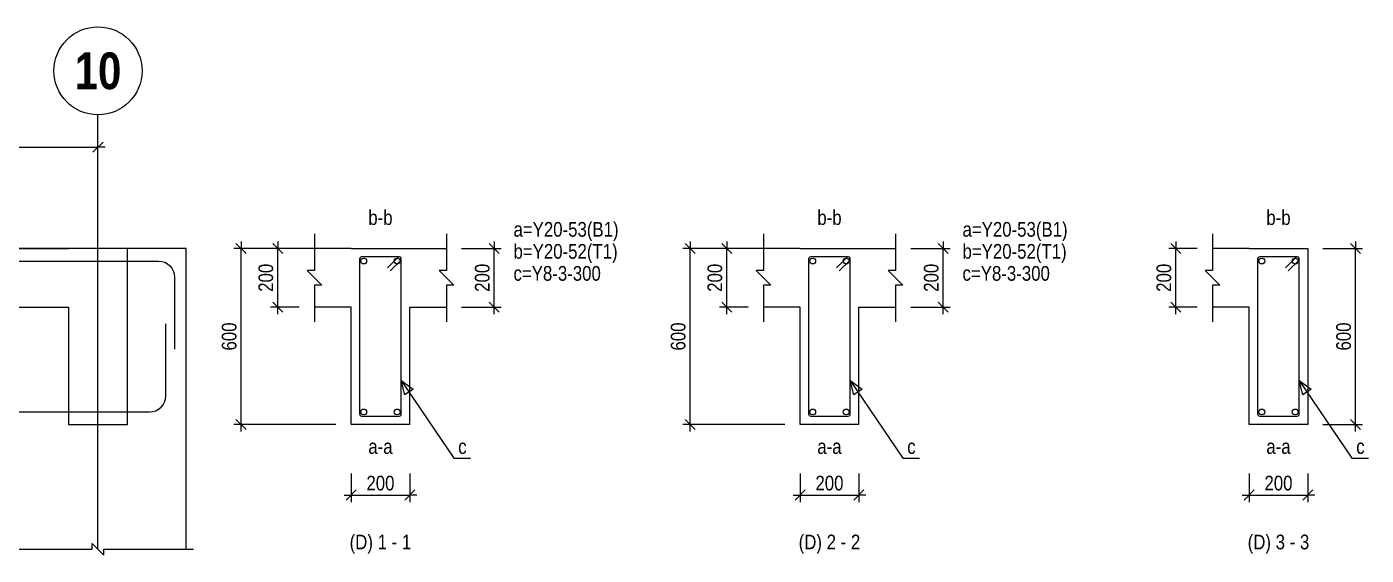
# Model space of a CAD drawing. Extents: x 0 to 206258, y -403073 to 0.
# Drawn here: x 42824 to 51953, y -268014 to -264414 of the extents above; entities that cross this region are included whole.
import ezdxf
from ezdxf.enums import TextEntityAlignment as Align
from ezdxf.lldxf.tags import DXFTag

# ---------------------------------------------------------------- set-up
doc = ezdxf.new("R2010")
doc.units = 0
doc.header["$LTSCALE"] = 1000
for name, color, linetype in [('Axis Circle(Dir 2)', 150, 'Continuous'), ('Axis Label(Dir 1)', 7, 'Continuous'), ('Axis Line(Dir 2)', 150, 'CENTER2'), ('Break Line', 5, 'Continuous'), ('Dimension Line', 5, 'Continuous'), ('Front Elevation Line', 40, 'Continuous'), ('Leader Line', 5, 'Continuous'), ('Link Line', 3, 'Continuous'), ('Rebar Label', 6, 'Continuous'), ('Rebar Line', 7, 'Continuous'), ('Section Label', 1, 'Continuous'), ('Top Rebar Label', 6, 'Continuous'), ('Top Rebar Line', 7, 'Continuous')]:
    doc.layers.add(name, color=color, linetype=linetype)
doc.layers.add('Beam Line(D)', color=112, linetype='Continuous', true_color=0x00bd5e)
doc.layers.add('Link Label', color=94, linetype='Continuous', true_color=0x008100)
doc.styles.add('Axis Label(Dir 1)', font='ARIALNB.TTF', dxfattribs={"height": 250})
doc.styles.add('Dimension Text', font='ARIALN.TTF', dxfattribs={"height": 100})
doc.styles.add('Link Label', font='ARIALN.TTF', dxfattribs={"height": 100})
doc.styles.add('Rebar Label', font='ARIALN.TTF', dxfattribs={"height": 100})
doc.styles.add('Section Label', font='ARIALN.TTF', dxfattribs={"height": 100})
doc.styles.add('Top Rebar Label', font='ARIALN.TTF', dxfattribs={"height": 100})
tags = doc.linetypes.add('CENTER2', pattern=[1.125, 0.75, -0.125, 0.125, -0.125]).pattern_tags.tags
tags[10:11] = [DXFTag(74, 4), DXFTag(75, 0), DXFTag(340, '0'), DXFTag(46, 0.0), DXFTag(50, 0.0), DXFTag(44, 0.0), DXFTag(45, 0.0)]
tags[8:9] = [DXFTag(74, 4), DXFTag(75, 0), DXFTag(340, '0'), DXFTag(46, 0.0), DXFTag(50, 0.0), DXFTag(44, 0.0), DXFTag(45, 0.0)]
tags[6:7] = [DXFTag(74, 4), DXFTag(75, 0), DXFTag(340, '0'), DXFTag(46, 0.0), DXFTag(50, 0.0), DXFTag(44, 0.0), DXFTag(45, 0.0)]
tags[4:5] = [DXFTag(74, 4), DXFTag(75, 0), DXFTag(340, '0'), DXFTag(46, 0.0), DXFTag(50, 0.0), DXFTag(44, 0.0), DXFTag(45, 0.0)]
doc.dimstyles.new('BEAM', dxfattribs={"dimtxt": 100, "dimasz": 30, "dimexe": 48.3, "dimexo": 103.5, "dimgap": 30, "dimtad": 1, "dimtoh": 1, "dimdec": 1, "dimlfac": 0.5, "dimdsep": 46, "dimtxsty": 'Dimension Text', "dimblk": 'PCDIM_TICK', "dimcen": 0.09, "dimclrd": 5, "dimclre": 5, "dimclrt": 5, "dimadec": 1, "dimazin": 0, "dimtp": 1, "dimtm": 1, "dimtfac": 1, "dimtdec": 4, "dimtofl": 0, "dimtmove": 0, "dimatfit": 3, "dimfxl": 1, "dimtolj": 1, "dimtzin": 0, "dimarcsym": 0})

# ---------------------------------------------------------------- blocks, each defined once
blk = doc.blocks.new('PCDIM_TICK')
at = {"layer": 'Dimension Line', "color": 0, "transparency": 33554687}
for p, q in [((1.15, 1.15), (-1.15, -1.15)), ((1.61, 0), (0, 0))]:
    blk.add_line(p, q, dxfattribs=at)
blk = doc.blocks.new('*U3405')
at = {"layer": 'Dimension Line', "color": 5, "true_color": 0x0000ff, "transparency": 16777216}
for p, q in [((34109.1, -265380.8), (34109.1, -265186)), ((43309.1, -265380.8), (43309.1, -265186)), ((34109.1, -265234.3), (43309.1, -265234.3))]:
    blk.add_line(p, q, dxfattribs=at)
at = {"layer": 'Dimension Line', "color": 5, "true_color": 0x0000ff, "transparency": 16777216, "xscale": 30, "yscale": 30, "rotation": 180.0000000000004}
blk.add_blockref('PCDIM_TICK', (34109.1, -265234.3), dxfattribs=at)
at = {"layer": 'Dimension Line', "color": 5, "true_color": 0x0000ff, "transparency": 16777216, "xscale": 30, "yscale": 30}
blk.add_blockref('PCDIM_TICK', (43309.1, -265234.3), dxfattribs=at)
at = {"layer": 'Dimension Line', "color": 5, "true_color": 0x0000ff, "transparency": 16777216, "insert": (38709.1, -265204.3), "char_height": 100, "width": 249.196, "attachment_point": 8, "style": 'Dimension Text'}
blk.add_mtext('4600', dxfattribs=at)
blk = doc.blocks.new('*U3406')
at = {"layer": 'Dimension Line', "color": 5, "true_color": 0x0000ff, "transparency": 16777216}
for p, q in [((45787.6, -265924.3), (46057.4, -265924.3)), ((46009.1, -266324.3), (46009.1, -265924.3)), ((45787.6, -266324.3), (46057.4, -266324.3))]:
    blk.add_line(p, q, dxfattribs=at)
at = {"layer": 'Dimension Line', "color": 5, "true_color": 0x0000ff, "transparency": 16777216, "xscale": 30, "yscale": 30}
for p, rotation in [((46009.1, -265924.3), 89.99999999999447), ((46009.1, -266324.3), 269.9999999999834)]:
    blk.add_blockref('PCDIM_TICK', p, dxfattribs=dict(at, rotation=rotation))
at = {"layer": 'Dimension Line', "color": 5, "true_color": 0x0000ff, "transparency": 16777216, "insert": (45979.1, -266124.3), "char_height": 100, "width": 182.775, "attachment_point": 8, "rotation": 90, "style": 'Dimension Text'}
blk.add_mtext('200', dxfattribs=at)
blk = doc.blocks.new('*U3407')
at = {"layer": 'Dimension Line', "color": 5, "true_color": 0x0000ff, "transparency": 16777216}
for p, q in [((44680.6, -265924.3), (44485.8, -265924.3)), ((44534.1, -266324.3), (44534.1, -265924.3)), ((44680.6, -266324.3), (44485.8, -266324.3))]:
    blk.add_line(p, q, dxfattribs=at)
at = {"layer": 'Dimension Line', "color": 5, "true_color": 0x0000ff, "transparency": 16777216, "xscale": 30, "yscale": 30}
for p, rotation in [((44534.1, -265924.3), 89.99999999999447), ((44534.1, -266324.3), 269.9999999999834)]:
    blk.add_blockref('PCDIM_TICK', p, dxfattribs=dict(at, rotation=rotation))
at = {"layer": 'Dimension Line', "color": 5, "true_color": 0x0000ff, "transparency": 16777216, "insert": (44504.1, -266124.3), "char_height": 100, "width": 182.775, "attachment_point": 8, "rotation": 90, "style": 'Dimension Text'}
blk.add_mtext('200', dxfattribs=at)
blk = doc.blocks.new('*U3408')
at = {"layer": 'Dimension Line', "color": 5, "true_color": 0x0000ff, "transparency": 16777216}
for p, q in [((44930.6, -265924.3), (44235.8, -265924.3)), ((44284.1, -267124.3), (44284.1, -265924.3)), ((44930.6, -267124.3), (44235.8, -267124.3))]:
    blk.add_line(p, q, dxfattribs=at)
at = {"layer": 'Dimension Line', "color": 5, "true_color": 0x0000ff, "transparency": 16777216, "xscale": 30, "yscale": 30}
for p, rotation in [((44284.1, -265924.3), 89.99999999999447), ((44284.1, -267124.3), 269.9999999999834)]:
    blk.add_blockref('PCDIM_TICK', p, dxfattribs=dict(at, rotation=rotation))
at = {"layer": 'Dimension Line', "color": 5, "true_color": 0x0000ff, "transparency": 16777216, "insert": (44254.1, -266524.3), "char_height": 100, "width": 181.97, "attachment_point": 8, "rotation": 90, "style": 'Dimension Text'}
blk.add_mtext('600', dxfattribs=at)
blk = doc.blocks.new('*U3409')
at = {"layer": 'Dimension Line', "color": 5, "true_color": 0x0000ff, "transparency": 16777216}
for p, q in [((45034.1, -267457.8), (45034.1, -267652.6)), ((45434.1, -267457.8), (45434.1, -267652.6)), ((45034.1, -267604.3), (45434.1, -267604.3))]:
    blk.add_line(p, q, dxfattribs=at)
at = {"layer": 'Dimension Line', "color": 5, "true_color": 0x0000ff, "transparency": 16777216, "xscale": 30, "yscale": 30, "rotation": 180.0000000000004}
blk.add_blockref('PCDIM_TICK', (45034.1, -267604.3), dxfattribs=at)
at = {"layer": 'Dimension Line', "color": 5, "true_color": 0x0000ff, "transparency": 16777216, "xscale": 30, "yscale": 30}
blk.add_blockref('PCDIM_TICK', (45434.1, -267604.3), dxfattribs=at)
at = {"layer": 'Dimension Line', "color": 5, "true_color": 0x0000ff, "transparency": 16777216, "insert": (45234.1, -267574.3), "char_height": 100, "width": 182.775, "attachment_point": 8, "style": 'Dimension Text'}
blk.add_mtext('200', dxfattribs=at)
blk = doc.blocks.new('*U3410')
at = {"layer": 'Dimension Line', "color": 5, "true_color": 0x0000ff, "transparency": 16777216}
for p, q in [((48847.8, -265924.3), (49117.6, -265924.3)), ((49069.3, -266324.3), (49069.3, -265924.3)), ((48847.8, -266324.3), (49117.6, -266324.3))]:
    blk.add_line(p, q, dxfattribs=at)
at = {"layer": 'Dimension Line', "color": 5, "true_color": 0x0000ff, "transparency": 16777216, "xscale": 30, "yscale": 30}
for p, rotation in [((49069.3, -265924.3), 89.99999999999447), ((49069.3, -266324.3), 269.9999999999834)]:
    blk.add_blockref('PCDIM_TICK', p, dxfattribs=dict(at, rotation=rotation))
at = {"layer": 'Dimension Line', "color": 5, "true_color": 0x0000ff, "transparency": 16777216, "insert": (49039.3, -266124.3), "char_height": 100, "width": 182.775, "attachment_point": 8, "rotation": 90, "style": 'Dimension Text'}
blk.add_mtext('200', dxfattribs=at)
blk = doc.blocks.new('*U3411')
at = {"layer": 'Dimension Line', "color": 5, "true_color": 0x0000ff, "transparency": 16777216}
for p, q in [((47740.8, -265924.3), (47546, -265924.3)), ((47594.3, -266324.3), (47594.3, -265924.3)), ((47740.8, -266324.3), (47546, -266324.3))]:
    blk.add_line(p, q, dxfattribs=at)
at = {"layer": 'Dimension Line', "color": 5, "true_color": 0x0000ff, "transparency": 16777216, "xscale": 30, "yscale": 30}
for p, rotation in [((47594.3, -265924.3), 89.99999999999447), ((47594.3, -266324.3), 269.9999999999834)]:
    blk.add_blockref('PCDIM_TICK', p, dxfattribs=dict(at, rotation=rotation))
at = {"layer": 'Dimension Line', "color": 5, "true_color": 0x0000ff, "transparency": 16777216, "insert": (47564.3, -266124.3), "char_height": 100, "width": 182.775, "attachment_point": 8, "rotation": 90, "style": 'Dimension Text'}
blk.add_mtext('200', dxfattribs=at)
blk = doc.blocks.new('*U3412')
at = {"layer": 'Dimension Line', "color": 5, "true_color": 0x0000ff, "transparency": 16777216}
for p, q in [((47990.8, -265924.3), (47296, -265924.3)), ((47344.3, -267124.3), (47344.3, -265924.3)), ((47990.8, -267124.3), (47296, -267124.3))]:
    blk.add_line(p, q, dxfattribs=at)
at = {"layer": 'Dimension Line', "color": 5, "true_color": 0x0000ff, "transparency": 16777216, "xscale": 30, "yscale": 30}
for p, rotation in [((47344.3, -265924.3), 89.99999999999447), ((47344.3, -267124.3), 269.9999999999834)]:
    blk.add_blockref('PCDIM_TICK', p, dxfattribs=dict(at, rotation=rotation))
at = {"layer": 'Dimension Line', "color": 5, "true_color": 0x0000ff, "transparency": 16777216, "insert": (47314.3, -266524.3), "char_height": 100, "width": 181.97, "attachment_point": 8, "rotation": 90, "style": 'Dimension Text'}
blk.add_mtext('600', dxfattribs=at)
blk = doc.blocks.new('*U3413')
at = {"layer": 'Dimension Line', "color": 5, "true_color": 0x0000ff, "transparency": 16777216}
for p, q in [((48094.3, -267457.8), (48094.3, -267652.6)), ((48494.3, -267457.8), (48494.3, -267652.6)), ((48094.3, -267604.3), (48494.3, -267604.3))]:
    blk.add_line(p, q, dxfattribs=at)
at = {"layer": 'Dimension Line', "color": 5, "true_color": 0x0000ff, "transparency": 16777216, "xscale": 30, "yscale": 30, "rotation": 180.0000000000004}
blk.add_blockref('PCDIM_TICK', (48094.3, -267604.3), dxfattribs=at)
at = {"layer": 'Dimension Line', "color": 5, "true_color": 0x0000ff, "transparency": 16777216, "xscale": 30, "yscale": 30}
blk.add_blockref('PCDIM_TICK', (48494.3, -267604.3), dxfattribs=at)
at = {"layer": 'Dimension Line', "color": 5, "true_color": 0x0000ff, "transparency": 16777216, "insert": (48294.3, -267574.3), "char_height": 100, "width": 182.775, "attachment_point": 8, "style": 'Dimension Text'}
blk.add_mtext('200', dxfattribs=at)
blk = doc.blocks.new('*U3414')
at = {"layer": 'Dimension Line', "color": 5, "true_color": 0x0000ff, "transparency": 16777216}
for p, q in [((51658, -265924.3), (51927.8, -265924.3)), ((51879.5, -267124.3), (51879.5, -265924.3)), ((51658, -267124.3), (51927.8, -267124.3))]:
    blk.add_line(p, q, dxfattribs=at)
at = {"layer": 'Dimension Line', "color": 5, "true_color": 0x0000ff, "transparency": 16777216, "xscale": 30, "yscale": 30}
for p, rotation in [((51879.5, -265924.3), 89.99999999999447), ((51879.5, -267124.3), 269.9999999999834)]:
    blk.add_blockref('PCDIM_TICK', p, dxfattribs=dict(at, rotation=rotation))
at = {"layer": 'Dimension Line', "color": 5, "true_color": 0x0000ff, "transparency": 16777216, "insert": (51849.5, -266524.3), "char_height": 100, "width": 181.97, "attachment_point": 8, "rotation": 90, "style": 'Dimension Text'}
blk.add_mtext('600', dxfattribs=at)
blk = doc.blocks.new('*U3415')
at = {"layer": 'Dimension Line', "color": 5, "true_color": 0x0000ff, "transparency": 16777216}
for p, q in [((50801, -265924.3), (50606.2, -265924.3)), ((50654.5, -266324.3), (50654.5, -265924.3)), ((50801, -266324.3), (50606.2, -266324.3))]:
    blk.add_line(p, q, dxfattribs=at)
at = {"layer": 'Dimension Line', "color": 5, "true_color": 0x0000ff, "transparency": 16777216, "xscale": 30, "yscale": 30}
for p, rotation in [((50654.5, -265924.3), 89.99999999999447), ((50654.5, -266324.3), 269.9999999999834)]:
    blk.add_blockref('PCDIM_TICK', p, dxfattribs=dict(at, rotation=rotation))
at = {"layer": 'Dimension Line', "color": 5, "true_color": 0x0000ff, "transparency": 16777216, "insert": (50624.5, -266124.3), "char_height": 100, "width": 182.775, "attachment_point": 8, "rotation": 90, "style": 'Dimension Text'}
blk.add_mtext('200', dxfattribs=at)
blk = doc.blocks.new('*U3416')
at = {"layer": 'Dimension Line', "color": 5, "true_color": 0x0000ff, "transparency": 16777216}
for p, q in [((51154.5, -267457.8), (51154.5, -267652.6)), ((51554.5, -267457.8), (51554.5, -267652.6)), ((51154.5, -267604.3), (51554.5, -267604.3))]:
    blk.add_line(p, q, dxfattribs=at)
at = {"layer": 'Dimension Line', "color": 5, "true_color": 0x0000ff, "transparency": 16777216, "xscale": 30, "yscale": 30, "rotation": 180.0000000000004}
blk.add_blockref('PCDIM_TICK', (51154.5, -267604.3), dxfattribs=at)
at = {"layer": 'Dimension Line', "color": 5, "true_color": 0x0000ff, "transparency": 16777216, "xscale": 30, "yscale": 30}
blk.add_blockref('PCDIM_TICK', (51554.5, -267604.3), dxfattribs=at)
at = {"layer": 'Dimension Line', "color": 5, "true_color": 0x0000ff, "transparency": 16777216, "insert": (51354.5, -267574.3), "char_height": 100, "width": 182.775, "attachment_point": 8, "style": 'Dimension Text'}
blk.add_mtext('200', dxfattribs=at)

msp = doc.modelspace()

# ---------------------------------------------------------------- linework, layer by layer
at = {"layer": 'Axis Circle(Dir 2)', "transparency": 33554687}
msp.add_circle((43309.055, -264714.284), 300, dxfattribs=at)
at = {"layer": 'Axis Line(Dir 2)', "transparency": 33554687}
msp.add_lwpolyline([(43309.055, -267974.284), (43309.055, -265014.284)], dxfattribs=at)
at = {"layer": 'Beam Line(D)', "transparency": 33554687}
for points in [[(43909.055, -265924.284), (42709.055, -265924.284)], [(43909.055, -267974.284), (43909.055, -265924.284)], [(45034.055, -265924.284), (44784.055, -265924.284)], [(45034.055, -265924.284), (45434.055, -265924.284)], [(45034.055, -265924.284), (45034.055, -265924.284)], [(45434.055, -265924.284), (45434.055, -265924.284)], [(45434.055, -265924.284), (45684.055, -265924.284)], [(48094.294, -265924.284), (47844.294, -265924.284)], [(48094.294, -265924.284), (48494.294, -265924.284)], [(48094.294, -265924.284), (48094.294, -265924.284)], [(48494.294, -265924.284), (48494.294, -265924.284)], [(48494.294, -265924.284), (48744.294, -265924.284)], [(51154.533, -265924.284), (51554.533, -265924.284), (51554.533, -267124.284), (51154.533, -267124.284), (51154.533, -266324.284), (50904.533, -266324.284)], [(51154.533, -265924.284), (50904.533, -265924.284)], [(51154.533, -265924.284), (51154.533, -265924.284)], [(45434.055, -267124.284), (45034.055, -267124.284), (45034.055, -266324.284), (44784.055, -266324.284)], [(45434.055, -267124.284), (45434.055, -266324.284), (45684.055, -266324.284)], [(48494.294, -267124.284), (48094.294, -267124.284), (48094.294, -266324.284), (47844.294, -266324.284)], [(48494.294, -267124.284), (48494.294, -266324.284), (48744.294, -266324.284)]]:
    msp.add_lwpolyline(points, dxfattribs=at)
at = {"layer": 'Break Line', "transparency": 33554687}
for points in [[(44784.055, -265824.284), (44784.055, -266074.284), (44734.055, -266074.284), (44834.055, -266174.284), (44784.055, -266174.284), (44784.055, -266424.284)], [(45684.055, -265824.284), (45684.055, -266074.284), (45634.055, -266074.284), (45734.055, -266174.284), (45684.055, -266174.284), (45684.055, -266424.284)], [(47844.294, -265824.284), (47844.294, -266074.284), (47794.294, -266074.284), (47894.294, -266174.284), (47844.294, -266174.284), (47844.294, -266424.284)], [(48744.294, -265824.284), (48744.294, -266074.284), (48694.294, -266074.284), (48794.294, -266174.284), (48744.294, -266174.284), (48744.294, -266424.284)], [(50904.533, -265824.284), (50904.533, -266074.284), (50854.533, -266074.284), (50954.533, -266174.284), (50904.533, -266174.284), (50904.533, -266424.284)], [(42659.056, -267974.284), (43269.056, -267974.284), (43269.056, -267934.284), (43349.056, -268014.284), (43349.056, -267974.284), (43959.055, -267974.284)]]:
    msp.add_lwpolyline(points, dxfattribs=at)
at = {"layer": 'Front Elevation Line', "transparency": 33554687}
for points in [[(34309.055, -265924.284), (43109.055, -265924.284)], [(43509.055, -265924.284), (43109.055, -265924.284)], [(43509.055, -267124.284), (43509.055, -265924.284)], [(34309.055, -266324.284), (43109.055, -266324.284)], [(43109.055, -266324.284), (43109.055, -267124.284)], [(43109.055, -267124.284), (43509.055, -267124.284)]]:
    msp.add_lwpolyline(points, dxfattribs=at)
at = {"layer": 'Leader Line', "transparency": 33554687}
for points in [[(45456.996, -266883.008), (45400.312, -266921.297), (45376.055, -266824.284), (45456.996, -266883.008)], [(45376.055, -266824.284), (45734.055, -267354.284), (45847.185, -267354.284)], [(48517.234, -266883.008), (48460.55, -266921.297), (48436.294, -266824.283), (48517.234, -266883.008)], [(48436.294, -266824.283), (48794.294, -267354.284), (48907.423, -267354.284)], [(51577.472, -266883.007), (51520.788, -266921.296), (51496.532, -266824.282), (51577.472, -266883.007)], [(51496.532, -266824.282), (51854.533, -267354.284), (51967.662, -267354.284)]]:
    msp.add_lwpolyline(points, dxfattribs=at)
at = {"layer": 'Link Line', "transparency": 33554687}
for points in [[(45301.244, -266076.894), (45371.955, -266006.183, 0.66817864), (45362.055, -265982.284), (45106.055, -265982.284, 0.41421356), (45092.055, -265996.284), (45092.055, -267052.284, 0.41421356), (45106.055, -267066.284), (45362.055, -267066.284, 0.41421356), (45376.055, -267052.284), (45376.055, -265996.284, 0.66817864), (45352.156, -265986.384), (45281.445, -266057.095)], [(48361.483, -266076.894), (48432.194, -266006.183, 0.66817864), (48422.294, -265982.284), (48166.294, -265982.284, 0.41421356), (48152.294, -265996.284), (48152.294, -267052.284, 0.41421356), (48166.294, -267066.284), (48422.294, -267066.284, 0.41421356), (48436.294, -267052.284), (48436.294, -265996.284, 0.66817864), (48412.395, -265986.384), (48341.684, -266057.095)], [(51421.722, -266076.894), (51492.432, -266006.183, 0.66817864), (51482.533, -265982.284), (51226.533, -265982.284, 0.41421356), (51212.533, -265996.284), (51212.533, -267052.284, 0.41421356), (51226.533, -267066.284), (51482.533, -267066.284, 0.41421356), (51496.533, -267052.284), (51496.533, -265996.284, 0.66817864), (51472.633, -265986.384), (51401.923, -266057.095)]]:
    msp.add_lwpolyline(points, format="xyb", dxfattribs=at)
at = {"layer": 'Rebar Line', "transparency": 33554687}
msp.add_lwpolyline([(33647.055, -266438.284), (33647.055, -266928.328, 0.41421356), (33757.011, -267038.284), (43661.099, -267038.284, 0.41421356), (43771.055, -266928.328), (43771.055, -266438.284)], format="xyb", dxfattribs=at)
for centre in [(45120.055, -266010.284), (45348.055, -266010.284), (48180.294, -266010.284), (48408.294, -266010.284), (51240.533, -266010.284), (51468.533, -266010.284), (45120.055, -267038.284), (45348.055, -267038.284), (48180.294, -267038.284), (48408.294, -267038.284), (51240.533, -267038.284), (51468.533, -267038.284)]:
    msp.add_circle(centre, 20, dxfattribs=at)
at = {"layer": 'Top Rebar Line', "transparency": 33554687}
msp.add_lwpolyline([(33587.055, -266610.284), (33587.055, -266120.239, -0.41421356), (33697.011, -266010.284), (43721.099, -266010.284, -0.41421356), (43831.055, -266120.239), (43831.055, -266610.284)], format="xyb", dxfattribs=at)

# ---------------------------------------------------------------- texts
at = {"layer": 'Axis Label(Dir 1)', "transparency": 33554687, "style": 'Axis Label(Dir 1)'}
msp.add_text('10', height=250, dxfattribs=at).set_placement((43309.055, -264714.284), align=Align.MIDDLE_CENTER)
at = {"layer": 'Link Label', "transparency": 33554687, "style": 'Link Label'}
for s, p in [(' c=Y8-3-300', (46109.055, -266144.284)), (' c=Y8-3-300', (49169.294, -266144.284)), ('c', (45764.055, -267324.284)), ('c', (48824.294, -267324.284)), ('c', (51884.533, -267324.284))]:
    msp.add_text(s, height=100, dxfattribs=at).set_placement(p)
at = {"layer": 'Rebar Label', "transparency": 33554687, "style": 'Rebar Label'}
for s, p in [('b-b', (45234.055, -265794.284)), ('b-b', (48294.294, -265794.284)), ('b-b', (51354.533, -265794.284)), ('a-a', (45234.055, -267354.284)), ('a-a', (48294.294, -267354.284)), ('a-a', (51354.533, -267354.284))]:
    msp.add_text(s, height=100, dxfattribs=at).set_placement(p, align=Align.BOTTOM_CENTER)
for p in [(46109.055, -265844.284), (49169.294, -265844.284)]:
    msp.add_text(' a=Y20-53(B1)', height=100, dxfattribs=at).set_placement(p)
at = {"layer": 'Section Label', "transparency": 33554687, "style": 'Section Label'}
for s, p in [('(D) 1 - 1', (45234.055, -268004.284)), ('(D) 2 - 2', (48294.294, -268004.284)), ('(D) 3 - 3', (51354.533, -268004.284))]:
    msp.add_text(s, height=100, dxfattribs=at).set_placement(p, align=Align.BOTTOM_CENTER)
at = {"layer": 'Top Rebar Label', "transparency": 33554687, "style": 'Top Rebar Label'}
for p in [(46109.055, -265994.284), (49169.294, -265994.284)]:
    msp.add_text(' b=Y20-52(T1)', height=100, dxfattribs=at).set_placement(p)

# ---------------------------------------------------------------- dimensions: what is measured, and where the dimension line sits
at = {"layer": 'Dimension Line', "transparency": 33554687}
for base, p1, p2, text, picture, middle in [((38709.055, -265234.284), (34109.055, -265484.284), (43309.055, -265484.284), '4600', '*U3405', (38709.055, -265234.284)), ((45234.055, -267604.284), (45034.055, -267354.284), (45434.055, -267354.284), '200', '*U3409', (45234.055, -267604.284)), ((48294.294, -267604.284), (48094.294, -267354.284), (48494.294, -267354.284), '200', '*U3413', (48294.294, -267604.284)), ((51354.533, -267604.284), (51154.533, -267354.284), (51554.533, -267354.284), '200', '*U3416', (51354.533, -267604.284))]:
    dim = msp.add_linear_dim(base=base, p1=p1, p2=p2, text=text, dimstyle='BEAM', override={"dimscale": 1, "dimtxt": 100, "dimasz": 30, "dimexe": 48.3, "dimexo": 103.5, "dimgap": 30, "dimtad": 1, "dimtih": 0, "dimdec": 1, "dimlfac": 0.5, "dimzin": 8, "dimlunit": 2, "dimpost": '', "dimtxsty": 'Dimension Text', "dimblk": 'PCDIM_TICK', "dimse1": 0, "dimse2": 0, "dimsd2": 0, "dimclrd": 5, "dimclre": 5, "dimclrt": 5, "dimaunit": 0, "dimadec": 1, "dimazin": 0, "dimtol": 0, "dimtp": 1, "dimtm": 1, "dimtmove": 0}, dxfattribs=at)
    dim.commit()
    dim.dimension.update_dxf_attribs({"geometry": picture, "text_midpoint": middle})
for base, p1, p2, text, picture, middle in [((44284.055, -266524.284), (45034.055, -267124.284), (45034.055, -265924.284), '600', '*U3408', (44284.055, -266524.284)), ((44534.055, -266124.284), (44784.055, -266324.284), (44784.055, -265924.284), '200', '*U3407', (44534.055, -266124.284)), ((46009.055, -266124.284), (45684.055, -266324.284), (45684.055, -265924.284), '200', '*U3406', (46009.055, -266124.284)), ((47344.294, -266524.284), (48094.294, -267124.284), (48094.294, -265924.284), '600', '*U3412', (47344.294, -266524.284)), ((47594.294, -266124.284), (47844.294, -266324.284), (47844.294, -265924.284), '200', '*U3411', (47594.294, -266124.284)), ((49069.294, -266124.284), (48744.294, -266324.284), (48744.294, -265924.284), '200', '*U3410', (49069.294, -266124.284)), ((50654.533, -266124.284), (50904.533, -266324.284), (50904.533, -265924.284), '200', '*U3415', (50654.533, -266124.284)), ((51879.533, -266524.284), (51554.533, -267124.284), (51554.533, -265924.284), '600', '*U3414', (51879.533, -266524.284))]:
    dim = msp.add_linear_dim(base=base, p1=p1, p2=p2, angle=90, text=text, dimstyle='BEAM', override={"dimscale": 1, "dimtxt": 100, "dimasz": 30, "dimexe": 48.3, "dimexo": 103.5, "dimgap": 30, "dimtad": 1, "dimtih": 0, "dimdec": 1, "dimlfac": 0.5, "dimzin": 8, "dimlunit": 2, "dimpost": '', "dimtxsty": 'Dimension Text', "dimblk": 'PCDIM_TICK', "dimse1": 0, "dimse2": 0, "dimsd2": 0, "dimclrd": 5, "dimclre": 5, "dimclrt": 5, "dimaunit": 0, "dimadec": 1, "dimazin": 0, "dimtol": 0, "dimtp": 1, "dimtm": 1, "dimtmove": 0}, dxfattribs=at)
    dim.commit()
    dim.dimension.update_dxf_attribs({"geometry": picture, "text_midpoint": middle})

doc.saveas('drawing.dxf')
